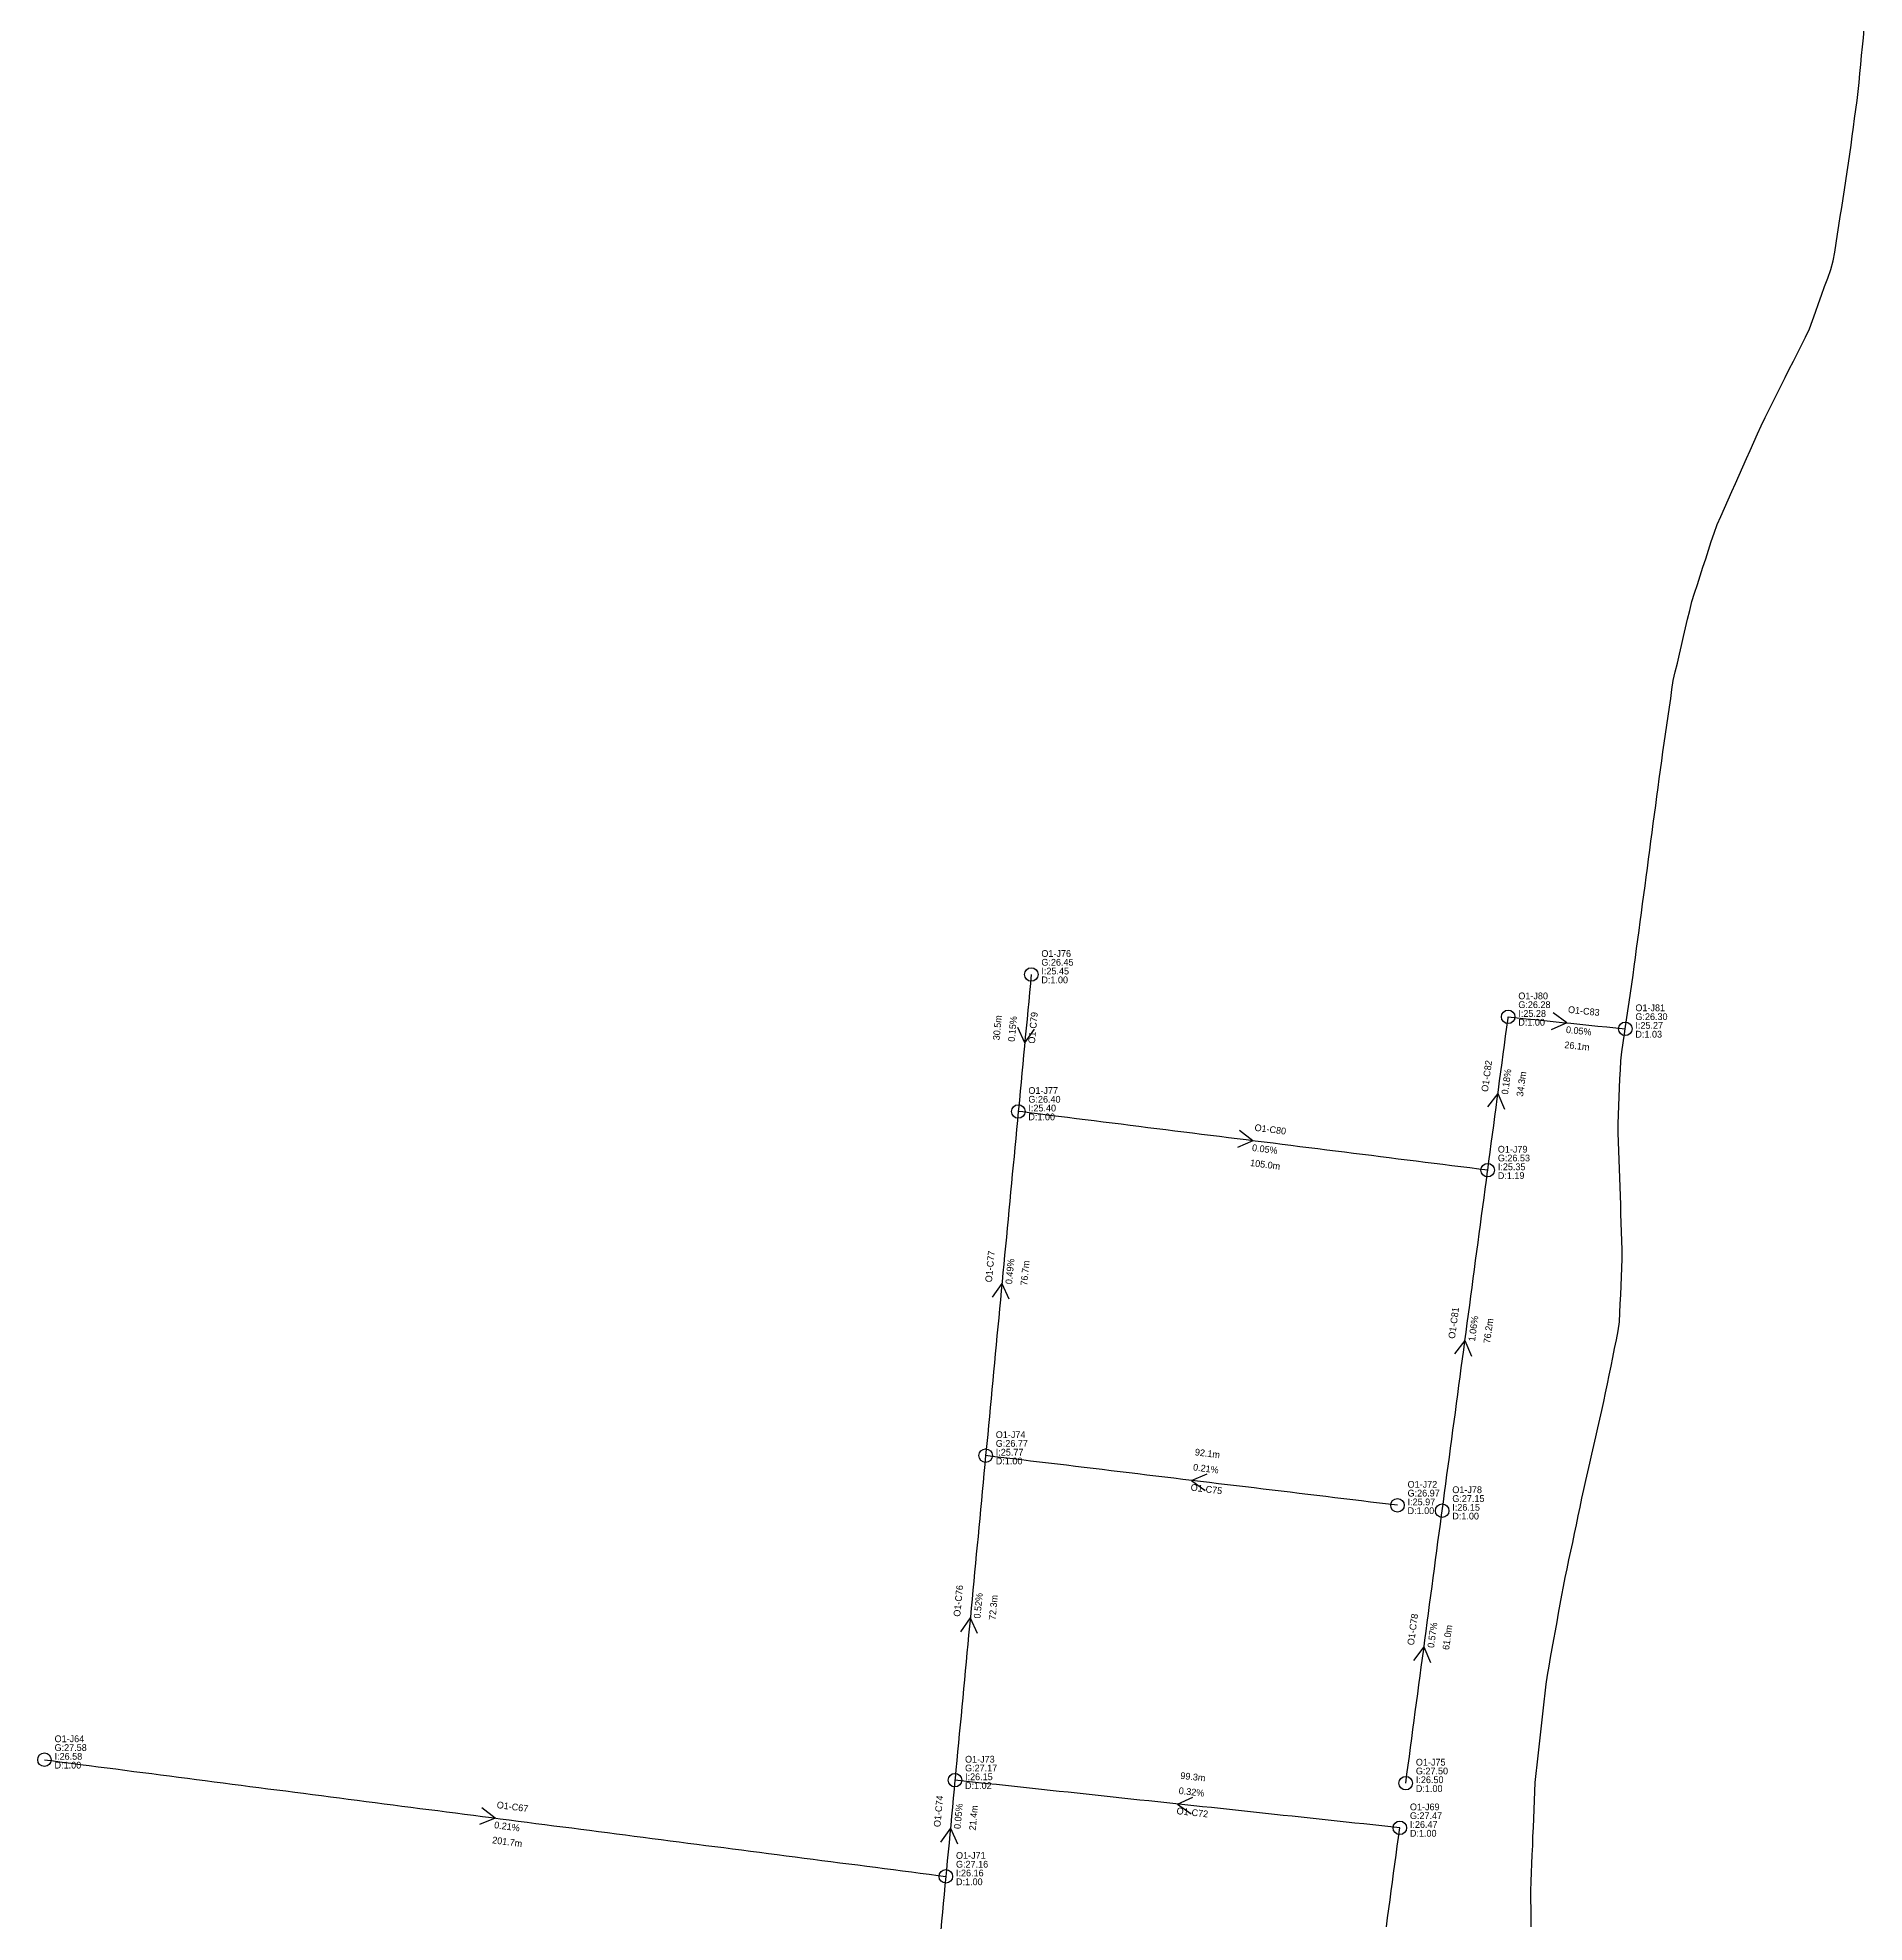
# Model space of a CAD drawing. Header units: metres. Extents: x 607160 to 610559, y 2613470 to 2618337.
# Drawn here: x 607421.6 to 607827, y 2617097.2 to 2617515.4 of the extents above; entities that cross this region are included whole.
import ezdxf

# ---------------------------------------------------------------- set-up
doc = ezdxf.new("R2010")
doc.units = ezdxf.units.M
for name, color, linetype in [('SW-DRAIN-LABELS', 3, 'Continuous'), ('SW-DRAIN-ORPHAN', 8, 'Continuous'), ('SW-DRAIN-SUB-01', 1, 'Continuous'), ('SW-JUNCTIONS', 7, 'Continuous')]:
    doc.layers.add(name, color=color, linetype=linetype)

msp = doc.modelspace()

# ---------------------------------------------------------------- linework, layer by layer
at = {"layer": 'SW-DRAIN-ORPHAN'}
msp.add_lwpolyline([(607753.04, 2617096.24), (607753.02, 2617098.24), (607753.01, 2617100.24), (607752.99, 2617102.24), (607752.98, 2617104.24), (607753.05, 2617106.24), (607753.13, 2617108.24), (607753.21, 2617110.23), (607753.29, 2617112.23), (607753.37, 2617114.23), (607753.44, 2617116.23), (607753.52, 2617118.23), (607753.6, 2617120.23), (607753.68, 2617122.23), (607753.76, 2617124.22), (607753.84, 2617126.22), (607753.96, 2617128.22), (607754.18, 2617130.21), (607754.4, 2617132.19), (607754.62, 2617134.18), (607754.83, 2617136.17), (607755.05, 2617138.16), (607755.27, 2617140.15), (607755.48, 2617142.13), (607755.7, 2617144.12), (607755.92, 2617146.11), (607756.14, 2617148.1), (607756.35, 2617150.09), (607756.65, 2617152.06), (607757.01, 2617154.03), (607757.36, 2617156), (607757.72, 2617157.97), (607758.07, 2617159.94), (607758.43, 2617161.9), (607758.78, 2617163.87), (607759.14, 2617165.84), (607759.5, 2617167.81), (607759.85, 2617169.78), (607760.21, 2617171.75), (607760.6, 2617173.71), (607761.01, 2617175.66), (607761.43, 2617177.62), (607761.84, 2617179.58), (607762.25, 2617181.53), (607762.66, 2617183.49), (607763.08, 2617185.45), (607763.49, 2617187.4), (607763.9, 2617189.36), (607764.31, 2617191.32), (607764.74, 2617193.27), (607765.19, 2617195.22), (607765.63, 2617197.17), (607766.07, 2617199.12), (607766.52, 2617201.07), (607766.96, 2617203.02), (607767.4, 2617204.97), (607767.85, 2617206.92), (607768.29, 2617208.87), (607768.74, 2617210.82), (607769.17, 2617212.77), (607769.57, 2617214.73), (607769.97, 2617216.7), (607770.36, 2617218.66), (607770.76, 2617220.62), (607771.16, 2617222.58), (607771.56, 2617224.54), (607771.95, 2617226.5), (607772.35, 2617228.46), (607772.63, 2617230.43), (607772.72, 2617232.43), (607772.81, 2617234.43), (607772.9, 2617236.42), (607772.99, 2617238.42), (607773.08, 2617240.42), (607773.17, 2617242.42), (607773.26, 2617244.42), (607773.2, 2617246.42), (607773.14, 2617248.41), (607773.08, 2617250.41), (607773.02, 2617252.41), (607772.96, 2617254.41), (607772.9, 2617256.41), (607772.85, 2617258.41), (607772.78, 2617260.41), (607772.7, 2617262.41), (607772.62, 2617264.41), (607772.54, 2617266.4), (607772.47, 2617268.4), (607772.39, 2617270.4), (607772.31, 2617272.4), (607772.33, 2617274.4), (607772.41, 2617276.4), (607772.49, 2617278.4), (607772.58, 2617280.39), (607772.66, 2617282.39), (607772.75, 2617284.39), (607772.83, 2617286.39), (607772.91, 2617288.39), (607773.17, 2617290.37), (607773.46, 2617292.35), (607773.75, 2617294.33), (607773.92, 2617295.48)], dxfattribs=at)
at = {"layer": 'SW-DRAIN-SUB-01'}
for p, q in [((607640.65, 2617292.34), (607639.09, 2617295.75)), ((607760.93, 2617296.8), (607757.51, 2617295.27)), ((607760.93, 2617296.8), (607757.89, 2617299)), ((607640.65, 2617292.34), (607642.82, 2617295.4)), ((607745.67, 2617281.12), (607743.38, 2617278.15)), ((607745.67, 2617281.12), (607747.09, 2617277.65)), ((607691.3, 2617270.63), (607688.31, 2617272.89)), ((607691.3, 2617270.63), (607687.85, 2617269.17)), ((607635.59, 2617238.96), (607633.42, 2617235.9)), ((607635.59, 2617238.96), (607637.15, 2617235.55)), ((607738.34, 2617226.33), (607736.05, 2617223.36)), ((607738.34, 2617226.33), (607739.77, 2617222.87)), ((607677.67, 2617195.27), (607681.12, 2617196.74)), ((607677.67, 2617195.27), (607680.67, 2617193.02)), ((607628.56, 2617164.77), (607626.39, 2617161.71)), ((607628.56, 2617164.77), (607630.12, 2617161.36)), ((607729.25, 2617158.32), (607726.96, 2617155.35)), ((607729.25, 2617158.32), (607730.68, 2617154.86)), ((607674.52, 2617123.47), (607677.94, 2617124.99)), ((607523.12, 2617120.35), (607519.65, 2617118.91)), ((607523.12, 2617120.35), (607520.14, 2617122.62)), ((607674.52, 2617123.47), (607677.55, 2617121.26)), ((607624.15, 2617118.08), (607621.97, 2617115.03)), ((607624.15, 2617118.08), (607625.71, 2617114.67))]:
    msp.add_line(p, q, dxfattribs=at)
for points in [[(607773.92, 2617295.48), (607774.21, 2617297.46), (607774.5, 2617299.44), (607774.8, 2617301.42), (607775.09, 2617303.39), (607775.38, 2617305.37), (607775.65, 2617307.35), (607775.92, 2617309.34), (607776.18, 2617311.32), (607776.45, 2617313.3), (607776.71, 2617315.28), (607776.98, 2617317.27), (607777.24, 2617319.25), (607777.5, 2617321.23), (607777.77, 2617323.21), (607778.03, 2617325.2), (607778.3, 2617327.18), (607778.56, 2617329.16), (607778.82, 2617331.14), (607779.09, 2617333.13), (607779.35, 2617335.11), (607779.62, 2617337.09), (607779.88, 2617339.07), (607780.14, 2617341.06), (607780.41, 2617343.04), (607780.67, 2617345.02), (607780.94, 2617347), (607781.2, 2617348.99), (607781.46, 2617350.97), (607781.73, 2617352.95), (607782, 2617354.93), (607782.29, 2617356.91), (607782.57, 2617358.89), (607782.86, 2617360.87), (607783.15, 2617362.85), (607783.43, 2617364.83), (607783.72, 2617366.81), (607784.01, 2617368.79), (607784.29, 2617370.77), (607784.58, 2617372.75), (607785.03, 2617374.7), (607785.48, 2617376.64), (607785.94, 2617378.59), (607786.39, 2617380.54), (607786.85, 2617382.49), (607787.31, 2617384.43), (607787.76, 2617386.38), (607788.22, 2617388.33), (607788.7, 2617390.27), (607789.31, 2617392.17), (607789.93, 2617394.07), (607790.55, 2617395.98), (607791.17, 2617397.88), (607791.78, 2617399.78), (607792.4, 2617401.68), (607793.02, 2617403.59), (607793.63, 2617405.49), (607794.32, 2617407.36), (607795.14, 2617409.19), (607795.95, 2617411.02), (607796.76, 2617412.85), (607797.57, 2617414.68), (607798.38, 2617416.5), (607799.19, 2617418.33), (607800, 2617420.16), (607800.81, 2617421.99), (607801.62, 2617423.82), (607802.43, 2617425.65), (607803.24, 2617427.47), (607804.06, 2617429.3), (607804.95, 2617431.09), (607805.85, 2617432.88), (607806.75, 2617434.66), (607807.64, 2617436.45), (607808.54, 2617438.24), (607809.43, 2617440.03), (607810.33, 2617441.82), (607811.22, 2617443.61), (607812.12, 2617445.39), (607813.01, 2617447.18), (607813.91, 2617448.97), (607814.8, 2617450.76), (607815.5, 2617452.63), (607816.16, 2617454.52), (607816.83, 2617456.4), (607817.5, 2617458.29), (607818.17, 2617460.17), (607818.84, 2617462.06), (607819.51, 2617463.94), (607820.08, 2617465.85), (607820.4, 2617467.83), (607820.71, 2617469.8), (607821.02, 2617471.78), (607821.33, 2617473.75), (607821.64, 2617475.73), (607821.95, 2617477.71), (607822.26, 2617479.68), (607822.58, 2617481.66), (607822.89, 2617483.63), (607823.2, 2617485.61), (607823.47, 2617487.59), (607823.74, 2617489.57), (607824.02, 2617491.55), (607824.29, 2617493.53), (607824.56, 2617495.52), (607824.83, 2617497.5), (607825.1, 2617499.48), (607825.37, 2617501.46), (607825.6, 2617503.45), (607825.8, 2617505.44), (607825.99, 2617507.43), (607826.19, 2617509.42), (607826.38, 2617511.41), (607826.58, 2617513.4), (607826.78, 2617515.39), (607826.97, 2617517.38)], [(607642.09, 2617307.54), (607641.9, 2617305.55), (607641.71, 2617303.56), (607641.52, 2617301.57), (607641.33, 2617299.58), (607641.15, 2617297.59), (607640.96, 2617295.6), (607640.77, 2617293.61), (607640.58, 2617291.61), (607640.39, 2617289.62), (607640.2, 2617287.63), (607640.02, 2617285.64), (607639.83, 2617283.65), (607639.64, 2617281.66), (607639.45, 2617279.67), (607639.26, 2617277.68), (607639.21, 2617277.14)], [(607743.39, 2617264.11), (607743.66, 2617266.09), (607743.92, 2617268.08), (607744.19, 2617270.06), (607744.45, 2617272.04), (607744.72, 2617274.02), (607744.98, 2617276.01), (607745.25, 2617277.99), (607745.51, 2617279.97), (607745.78, 2617281.95), (607746.04, 2617283.94), (607746.31, 2617285.92), (607746.57, 2617287.9), (607746.84, 2617289.88), (607747.1, 2617291.87), (607747.37, 2617293.85), (607747.64, 2617295.83), (607747.9, 2617297.81), (607747.94, 2617298.13)], [(607747.94, 2617298.13), (607749.93, 2617297.93), (607751.92, 2617297.72), (607753.91, 2617297.52), (607755.9, 2617297.32), (607757.89, 2617297.11), (607759.88, 2617296.91), (607761.87, 2617296.71), (607763.86, 2617296.51), (607765.85, 2617296.3), (607767.84, 2617296.1), (607769.83, 2617295.9), (607771.82, 2617295.69), (607773.92, 2617295.48)], [(607639.21, 2617277.14), (607639.02, 2617275.15), (607638.83, 2617273.16), (607638.65, 2617271.17), (607638.46, 2617269.17), (607638.27, 2617267.18), (607638.08, 2617265.19), (607637.89, 2617263.2), (607637.7, 2617261.21), (607637.51, 2617259.22), (607637.32, 2617257.23), (607637.14, 2617255.24), (607636.95, 2617253.25), (607636.76, 2617251.25), (607636.57, 2617249.26), (607636.38, 2617247.27), (607636.19, 2617245.28), (607636, 2617243.29), (607635.81, 2617241.3), (607635.63, 2617239.31), (607635.44, 2617237.32), (607635.25, 2617235.33), (607635.06, 2617233.33), (607634.87, 2617231.34), (607634.68, 2617229.35), (607634.49, 2617227.36), (607634.3, 2617225.37), (607634.12, 2617223.38), (607633.93, 2617221.39), (607633.74, 2617219.4), (607633.55, 2617217.41), (607633.36, 2617215.42), (607633.17, 2617213.42), (607632.98, 2617211.43), (607632.8, 2617209.44), (607632.61, 2617207.45), (607632.42, 2617205.46), (607632.23, 2617203.47), (607632.04, 2617201.48), (607631.97, 2617200.78)], [(607743.39, 2617264.11), (607741.41, 2617264.36), (607739.42, 2617264.61), (607737.44, 2617264.86), (607735.45, 2617265.11), (607733.47, 2617265.35), (607731.48, 2617265.6), (607729.5, 2617265.85), (607727.51, 2617266.1), (607725.53, 2617266.35), (607723.55, 2617266.59), (607721.56, 2617266.84), (607719.58, 2617267.09), (607717.59, 2617267.34), (607715.61, 2617267.59), (607713.62, 2617267.83), (607711.64, 2617268.08), (607709.65, 2617268.33), (607707.67, 2617268.58), (607705.68, 2617268.83), (607703.7, 2617269.08), (607701.72, 2617269.32), (607699.73, 2617269.57), (607697.75, 2617269.82), (607695.76, 2617270.07), (607693.78, 2617270.32), (607691.79, 2617270.56), (607689.81, 2617270.81), (607687.82, 2617271.06), (607685.84, 2617271.31), (607683.85, 2617271.56), (607681.87, 2617271.8), (607679.89, 2617272.05), (607677.9, 2617272.3), (607675.92, 2617272.55), (607673.93, 2617272.8), (607671.95, 2617273.05), (607669.96, 2617273.29), (607667.98, 2617273.54), (607665.99, 2617273.79), (607664.01, 2617274.04), (607662.02, 2617274.29), (607660.04, 2617274.53), (607658.06, 2617274.78), (607656.07, 2617275.03), (607654.09, 2617275.28), (607652.1, 2617275.53), (607650.12, 2617275.77), (607648.13, 2617276.02), (607646.15, 2617276.27), (607644.16, 2617276.52), (607642.18, 2617276.77), (607640.19, 2617277.02), (607639.21, 2617277.14)], [(607733.29, 2617188.55), (607733.56, 2617190.54), (607733.82, 2617192.52), (607734.09, 2617194.5), (607734.35, 2617196.48), (607734.62, 2617198.47), (607734.88, 2617200.45), (607735.15, 2617202.43), (607735.41, 2617204.41), (607735.68, 2617206.4), (607735.94, 2617208.38), (607736.21, 2617210.36), (607736.47, 2617212.34), (607736.74, 2617214.33), (607737, 2617216.31), (607737.27, 2617218.29), (607737.53, 2617220.27), (607737.8, 2617222.25), (607738.06, 2617224.24), (607738.33, 2617226.22), (607738.59, 2617228.2), (607738.86, 2617230.18), (607739.12, 2617232.17), (607739.39, 2617234.15), (607739.65, 2617236.13), (607739.92, 2617238.11), (607740.18, 2617240.1), (607740.45, 2617242.08), (607740.71, 2617244.06), (607740.98, 2617246.04), (607741.24, 2617248.03), (607741.51, 2617250.01), (607741.77, 2617251.99), (607742.04, 2617253.97), (607742.3, 2617255.96), (607742.57, 2617257.94), (607742.83, 2617259.92), (607743.1, 2617261.9), (607743.36, 2617263.88), (607743.39, 2617264.11)], [(607631.97, 2617200.78), (607631.79, 2617198.79), (607631.6, 2617196.8), (607631.41, 2617194.81), (607631.22, 2617192.82), (607631.03, 2617190.83), (607630.84, 2617188.84), (607630.65, 2617186.84), (607630.47, 2617184.85), (607630.28, 2617182.86), (607630.09, 2617180.87), (607629.9, 2617178.88), (607629.71, 2617176.89), (607629.52, 2617174.9), (607629.33, 2617172.91), (607629.15, 2617170.92), (607628.96, 2617168.92), (607628.77, 2617166.93), (607628.58, 2617164.94), (607628.39, 2617162.95), (607628.2, 2617160.96), (607628.01, 2617158.97), (607627.83, 2617156.98), (607627.64, 2617154.99), (607627.45, 2617153), (607627.26, 2617151.01), (607627.07, 2617149.01), (607626.88, 2617147.02), (607626.69, 2617145.03), (607626.51, 2617143.04), (607626.32, 2617141.05), (607626.13, 2617139.06), (607625.94, 2617137.07), (607625.75, 2617135.08), (607625.56, 2617133.09), (607625.37, 2617131.09), (607625.19, 2617129.1), (607625.15, 2617128.76)], [(607723.36, 2617189.75), (607721.38, 2617189.99), (607719.39, 2617190.23), (607717.41, 2617190.47), (607715.42, 2617190.71), (607713.44, 2617190.95), (607711.45, 2617191.19), (607709.47, 2617191.43), (607707.48, 2617191.67), (607705.49, 2617191.91), (607703.51, 2617192.15), (607701.52, 2617192.39), (607699.54, 2617192.63), (607697.55, 2617192.87), (607695.57, 2617193.11), (607693.58, 2617193.35), (607691.59, 2617193.59), (607689.61, 2617193.83), (607687.62, 2617194.07), (607685.64, 2617194.31), (607683.65, 2617194.55), (607681.67, 2617194.79), (607679.68, 2617195.02), (607677.7, 2617195.26), (607675.71, 2617195.5), (607673.72, 2617195.74), (607671.74, 2617195.98), (607669.75, 2617196.22), (607667.77, 2617196.46), (607665.78, 2617196.7), (607663.8, 2617196.94), (607661.81, 2617197.18), (607659.83, 2617197.42), (607657.84, 2617197.66), (607655.85, 2617197.9), (607653.87, 2617198.14), (607651.88, 2617198.38), (607649.9, 2617198.62), (607647.91, 2617198.86), (607645.93, 2617199.1), (607643.94, 2617199.34), (607641.95, 2617199.58), (607639.97, 2617199.82), (607637.98, 2617200.06), (607636, 2617200.3), (607634.01, 2617200.54), (607631.97, 2617200.78)], [(607725.2, 2617128.1), (607725.2, 2617128.1), (607725.47, 2617130.08), (607725.73, 2617132.06), (607726, 2617134.04), (607726.27, 2617136.02), (607726.53, 2617138.01), (607726.8, 2617139.99), (607727.06, 2617141.97), (607727.33, 2617143.95), (607727.59, 2617145.94), (607727.86, 2617147.92), (607728.12, 2617149.9), (607728.39, 2617151.88), (607728.65, 2617153.87), (607728.92, 2617155.85), (607729.18, 2617157.83), (607729.45, 2617159.81), (607729.71, 2617161.8), (607729.98, 2617163.78), (607730.24, 2617165.76), (607730.51, 2617167.74), (607730.77, 2617169.72), (607731.04, 2617171.71), (607731.3, 2617173.69), (607731.57, 2617175.67), (607731.83, 2617177.65), (607732.1, 2617179.64), (607732.36, 2617181.62), (607732.63, 2617183.6), (607732.89, 2617185.58), (607733.16, 2617187.57), (607733.29, 2617188.55)], [(607423.09, 2617133.29), (607425.08, 2617133.03), (607427.06, 2617132.78), (607429.04, 2617132.52), (607431.03, 2617132.26), (607433.01, 2617132.01), (607434.99, 2617131.75), (607436.98, 2617131.49), (607438.96, 2617131.24), (607440.94, 2617130.98), (607442.93, 2617130.72), (607444.91, 2617130.47), (607446.89, 2617130.21), (607448.88, 2617129.95), (607450.86, 2617129.7), (607452.84, 2617129.44), (607454.83, 2617129.18), (607456.81, 2617128.93), (607458.79, 2617128.67), (607460.78, 2617128.41), (607462.76, 2617128.16), (607464.74, 2617127.9), (607466.73, 2617127.64), (607468.71, 2617127.39), (607470.7, 2617127.13), (607472.68, 2617126.87), (607474.66, 2617126.62), (607476.65, 2617126.36), (607478.63, 2617126.1), (607480.61, 2617125.85), (607482.6, 2617125.59), (607484.58, 2617125.33), (607486.56, 2617125.08), (607488.55, 2617124.82), (607490.53, 2617124.56), (607492.51, 2617124.31), (607494.5, 2617124.05), (607496.48, 2617123.79), (607498.46, 2617123.54), (607500.45, 2617123.28), (607502.43, 2617123.02), (607504.41, 2617122.77), (607506.4, 2617122.51), (607508.38, 2617122.25), (607510.36, 2617122), (607512.35, 2617121.74), (607514.33, 2617121.48), (607516.32, 2617121.23), (607518.3, 2617120.97), (607520.28, 2617120.71), (607522.27, 2617120.46), (607524.25, 2617120.2), (607526.23, 2617119.94), (607528.22, 2617119.69), (607530.2, 2617119.43), (607532.18, 2617119.18), (607534.17, 2617118.92), (607536.15, 2617118.66), (607538.13, 2617118.41), (607540.12, 2617118.15), (607542.1, 2617117.89), (607544.08, 2617117.64), (607546.07, 2617117.38), (607548.05, 2617117.12), (607550.03, 2617116.87), (607552.02, 2617116.61), (607554, 2617116.35), (607555.98, 2617116.1), (607557.97, 2617115.84), (607559.95, 2617115.58), (607561.93, 2617115.33), (607563.92, 2617115.07), (607565.9, 2617114.81), (607567.89, 2617114.56), (607569.87, 2617114.3), (607571.85, 2617114.04), (607573.84, 2617113.79), (607575.82, 2617113.53), (607577.8, 2617113.27), (607579.79, 2617113.02), (607581.77, 2617112.76), (607583.75, 2617112.5), (607585.74, 2617112.25), (607587.72, 2617111.99), (607589.7, 2617111.73), (607591.69, 2617111.48), (607593.67, 2617111.22), (607595.65, 2617110.96), (607597.64, 2617110.71), (607599.62, 2617110.45), (607601.6, 2617110.19), (607603.59, 2617109.94), (607605.57, 2617109.68), (607607.55, 2617109.42), (607609.54, 2617109.17), (607611.52, 2617108.91), (607613.5, 2617108.65), (607615.49, 2617108.4), (607617.47, 2617108.14), (607619.46, 2617107.88), (607621.44, 2617107.63), (607623.14, 2617107.41)], [(607625.15, 2617128.76), (607624.97, 2617126.77), (607624.78, 2617124.78), (607624.59, 2617122.79), (607624.4, 2617120.79), (607624.21, 2617118.8), (607624.03, 2617116.81), (607623.84, 2617114.82), (607623.65, 2617112.83), (607623.46, 2617110.84), (607623.27, 2617108.85), (607623.14, 2617107.41)], [(607723.88, 2617118.18), (607721.89, 2617118.4), (607719.9, 2617118.61), (607717.91, 2617118.82), (607715.92, 2617119.04), (607713.94, 2617119.25), (607711.95, 2617119.46), (607709.96, 2617119.67), (607707.97, 2617119.89), (607705.98, 2617120.1), (607703.99, 2617120.31), (607702, 2617120.53), (607700.02, 2617120.74), (607698.03, 2617120.95), (607696.04, 2617121.17), (607694.05, 2617121.38), (607692.06, 2617121.59), (607690.07, 2617121.8), (607688.08, 2617122.02), (607686.09, 2617122.23), (607684.11, 2617122.44), (607682.12, 2617122.66), (607680.13, 2617122.87), (607678.14, 2617123.08), (607676.15, 2617123.3), (607674.16, 2617123.51), (607672.17, 2617123.72), (607670.19, 2617123.93), (607668.2, 2617124.15), (607666.21, 2617124.36), (607664.22, 2617124.57), (607662.23, 2617124.79), (607660.24, 2617125), (607658.25, 2617125.21), (607656.27, 2617125.43), (607654.28, 2617125.64), (607652.29, 2617125.85), (607650.3, 2617126.07), (607648.31, 2617126.28), (607646.32, 2617126.49), (607644.33, 2617126.7), (607642.35, 2617126.92), (607640.36, 2617127.13), (607638.37, 2617127.34), (607636.38, 2617127.56), (607634.39, 2617127.77), (607632.4, 2617127.98), (607630.41, 2617128.2), (607628.42, 2617128.41), (607626.44, 2617128.62), (607625.15, 2617128.76)], [(607720.92, 2617096.24), (607721.19, 2617098.22), (607721.45, 2617100.21), (607721.72, 2617102.19), (607721.99, 2617104.17), (607722.26, 2617106.15), (607722.52, 2617108.13), (607722.79, 2617110.12), (607723.06, 2617112.1), (607723.33, 2617114.08), (607723.59, 2617116.06), (607723.88, 2617118.18)], [(607623.14, 2617107.41), (607622.95, 2617105.42), (607622.76, 2617103.42), (607622.57, 2617101.43), (607622.38, 2617099.44), (607622.2, 2617097.45), (607622.01, 2617095.46)]]:
    msp.add_lwpolyline(points, dxfattribs=at)
at = {"layer": 'SW-JUNCTIONS'}
for centre in [(607642.09, 2617307.54), (607747.94, 2617298.13), (607773.92, 2617295.48), (607639.21, 2617277.14), (607743.39, 2617264.11), (607631.97, 2617200.78), (607723.36, 2617189.75), (607733.29, 2617188.55), (607423.09, 2617133.29), (607625.15, 2617128.76), (607725.2, 2617128.1), (607723.88, 2617118.18), (607623.14, 2617107.41)]:
    msp.add_circle(centre, 1.5, dxfattribs=at)

# ---------------------------------------------------------------- texts
at = {"layer": 'SW-DRAIN-LABELS', "color": 7}
for s, p in [('O1-J76', (607644.34, 2617311.44)), ('G:26.45', (607644.34, 2617309.49)), ('O1-J80', (607750.19, 2617302.03)), ('G:26.28', (607750.19, 2617300.08)), ('O1-J81', (607776.17, 2617299.38)), ('G:26.30', (607776.17, 2617297.43)), ('O1-J77', (607641.46, 2617281.04)), ('G:26.40', (607641.46, 2617279.09)), ('O1-J79', (607745.64, 2617268.01)), ('G:26.53', (607745.64, 2617266.06)), ('O1-J74', (607634.22, 2617204.68)), ('G:26.77', (607634.22, 2617202.73)), ('O1-J72', (607725.61, 2617193.65)), ('G:26.97', (607725.61, 2617191.7)), ('O1-J78', (607735.54, 2617192.45)), ('G:27.15', (607735.54, 2617190.5)), ('O1-J64', (607425.34, 2617137.19)), ('G:27.58', (607425.34, 2617135.24)), ('O1-J73', (607627.4, 2617132.66)), ('O1-J75', (607727.45, 2617132)), ('G:27.17', (607627.4, 2617130.71)), ('G:27.50', (607727.45, 2617130.05)), ('O1-J69', (607726.13, 2617122.08)), ('G:27.47', (607726.13, 2617120.13)), ('O1-J71', (607625.39, 2617111.31)), ('G:27.16', (607625.39, 2617109.36))]:
    msp.add_text(s, height=1.5, dxfattribs=at).set_placement(p)
at = {"layer": 'SW-DRAIN-LABELS', "color": 4}
for s, p in [('I:25.45', (607644.34, 2617307.54)), ('I:25.28', (607750.19, 2617298.13)), ('I:25.27', (607776.17, 2617295.48)), ('I:25.40', (607641.46, 2617277.14)), ('I:25.35', (607745.64, 2617264.11)), ('I:25.77', (607634.22, 2617200.78)), ('I:25.97', (607725.61, 2617189.75)), ('I:26.15', (607735.54, 2617188.55)), ('I:26.58', (607425.34, 2617133.29)), ('I:26.15', (607627.4, 2617128.76)), ('I:26.50', (607727.45, 2617128.1)), ('I:26.47', (607726.13, 2617118.18)), ('I:26.16', (607625.39, 2617107.41))]:
    msp.add_text(s, height=1.5, dxfattribs=at).set_placement(p)
at = {"layer": 'SW-DRAIN-LABELS', "color": 6}
for s, p in [('D:1.00', (607644.34, 2617305.59)), ('D:1.00', (607750.19, 2617296.18)), ('D:1.03', (607776.17, 2617293.53)), ('D:1.00', (607641.46, 2617275.19)), ('D:1.19', (607745.64, 2617262.16)), ('D:1.00', (607634.22, 2617198.83)), ('D:1.00', (607725.61, 2617187.8)), ('D:1.00', (607735.54, 2617186.6)), ('D:1.00', (607425.34, 2617131.34)), ('D:1.02', (607627.4, 2617126.81)), ('D:1.00', (607727.45, 2617126.15)), ('D:1.00', (607726.13, 2617116.23)), ('D:1.00', (607625.39, 2617105.46))]:
    msp.add_text(s, height=1.5, dxfattribs=at).set_placement(p)
at = {"layer": 'SW-DRAIN-LABELS', "color": 3}
for s, rotation, p in [('O1-C83', -5.8219, (607761.16, 2617299.04)), ('O1-C79', 84.597, (607642.89, 2617292.13)), ('O1-C82', 82.378, (607743.44, 2617281.42)), ('O1-C80', -7.127, (607691.58, 2617272.86)), ('O1-C77', 84.5851, (607633.35, 2617239.17)), ('O1-C81', 82.3871, (607736.11, 2617226.63)), ('O1-C75', -6.8816, (607677.4, 2617193.03)), ('O1-C76', 84.5898, (607626.32, 2617164.98)), ('O1-C78', 82.3809, (607727.02, 2617158.62)), ('O1-C74', 84.6101, (607621.91, 2617118.29)), ('O1-C67', -7.3723, (607523.4, 2617122.58)), ('O1-C72', -6.114, (607674.28, 2617121.23))]:
    msp.add_text(s, height=1.5, rotation=rotation, dxfattribs=at).set_placement(p)
at = {"layer": 'SW-DRAIN-LABELS', "color": 2}
for s, rotation, p in [('30.5m', 84.597, (607635.05, 2617292.87)), ('0.15%', 84.597, (607638.41, 2617292.55)), ('0.05%', -5.8219, (607760.7, 2617294.57)), ('26.1m', -5.8219, (607760.36, 2617291.21)), ('0.18%', 82.378, (607747.9, 2617280.82)), ('34.3m', 82.378, (607751.24, 2617280.37)), ('105.0m', -7.127, (607690.6, 2617265.04)), ('0.05%', -7.127, (607691.02, 2617268.39)), ('0.49%', 84.5851, (607637.83, 2617238.75)), ('76.7m', 84.5851, (607641.19, 2617238.43)), ('1.06%', 82.3871, (607740.57, 2617226.04)), ('76.2m', 82.3871, (607743.92, 2617225.59)), ('92.1m', -6.8816, (607678.34, 2617200.85)), ('0.21%', -6.8816, (607677.94, 2617197.5)), ('0.52%', 84.5898, (607630.8, 2617164.56)), ('72.3m', 84.5898, (607634.16, 2617164.24)), ('0.57%', 82.3809, (607731.48, 2617158.03)), ('61.0m', 82.3809, (607734.82, 2617157.58)), ('99.3m', -6.114, (607675.12, 2617129.06)), ('0.32%', -6.114, (607674.76, 2617125.71)), ('0.05%', 84.6101, (607626.39, 2617117.87)), ('21.4m', 84.6101, (607629.75, 2617117.55)), ('201.7m', -7.3723, (607522.39, 2617114.77)), ('0.21%', -7.3723, (607522.83, 2617118.12))]:
    msp.add_text(s, height=1.5, rotation=rotation, dxfattribs=at).set_placement(p)

doc.saveas('drawing.dxf')
